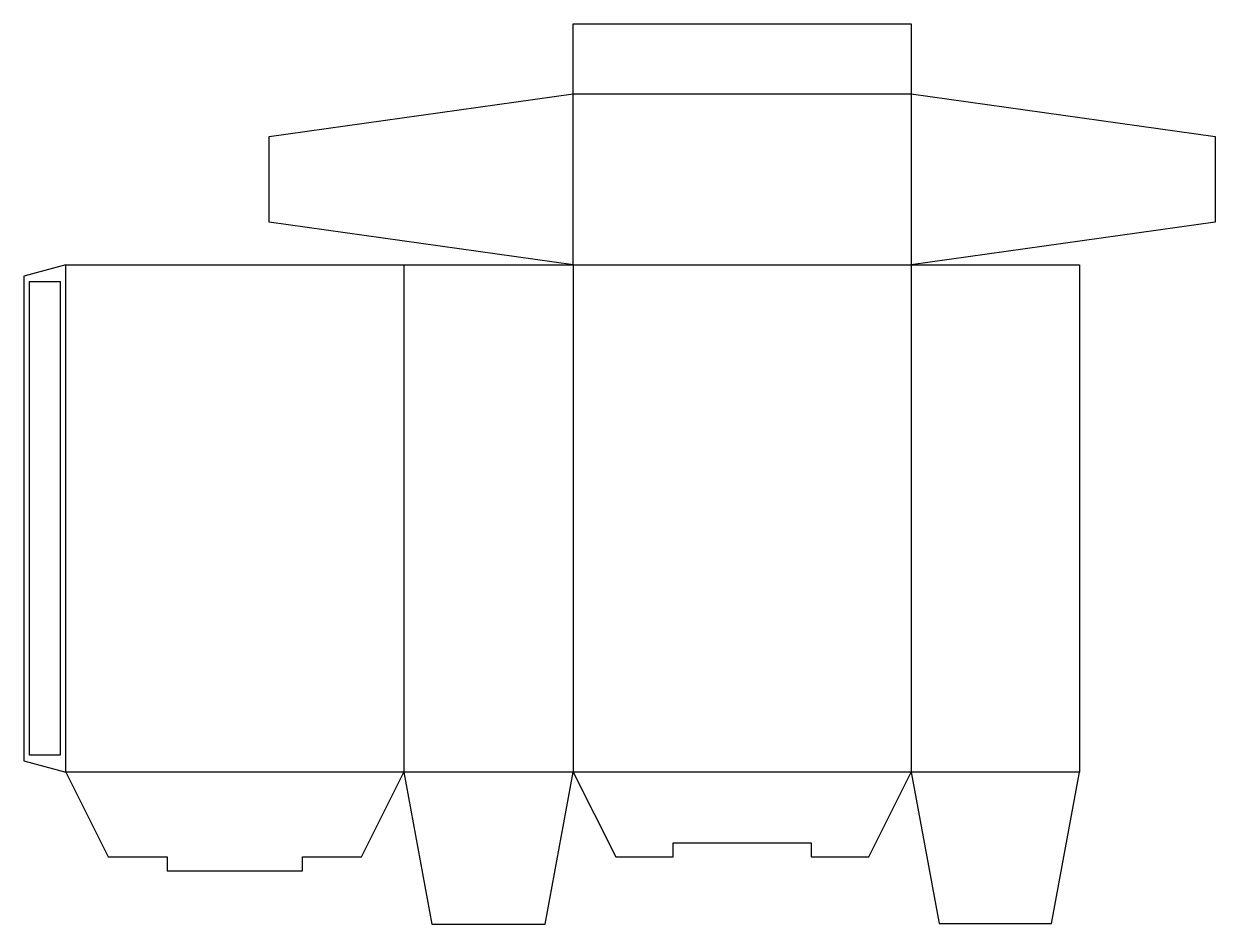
# Model space of a CAD drawing. Header units: millimetres. Extents: x 0 to 425, y 0 to 321.
import ezdxf

# ---------------------------------------------------------------- set-up
doc = ezdxf.new("R2010")
doc.units = ezdxf.units.MM
for name, color, linetype in [('CREASE', 5, 'CONTINUOUS'), ('CUT', 1, 'CONTINUOUS'), ('GLUE', 2, 'CONTINUOUS')]:
    doc.layers.add(name, color=color, linetype=linetype)

msp = doc.modelspace()

# ---------------------------------------------------------------- linework, layer by layer
at = {"layer": 'CREASE'}
for p, q in [((195.9, 235.103), (195.9, 296.003)), ((195.9, 296.003), (316.35, 296.003)), ((316.35, 296.003), (316.35, 235.103)), ((15, 54.202), (15, 235.103)), ((135.45, 235.103), (135.45, 54.202)), ((195.9, 235.103), (195.9, 54.202)), ((195.9, 235.103), (316.35, 235.103)), ((316.35, 235.103), (316.35, 54.202)), ((135.45, 54.202), (15, 54.202)), ((195.9, 54.202), (135.45, 54.202)), ((316.35, 54.202), (195.9, 54.202)), ((376.35, 54.202), (316.35, 54.202))]:
    msp.add_line(p, q, dxfattribs=at)
at = {"layer": 'CUT'}
for p, q in [((195.9, 321.003), (316.35, 321.003)), ((195.9, 296.003), (195.9, 321.003)), ((316.35, 321.003), (316.35, 296.003)), ((87.495, 280.778), (195.9, 296.003)), ((316.35, 296.003), (424.755, 280.778)), ((87.495, 250.328), (87.495, 280.778)), ((424.755, 280.778), (424.755, 250.328)), ((195.9, 235.103), (87.495, 250.328)), ((424.755, 250.328), (316.35, 235.103)), ((15, 235.103), (0, 231.083)), ((15, 235.103), (135.45, 235.103)), ((135.45, 235.103), (195.9, 235.103)), ((316.35, 235.103), (376.35, 235.103)), ((376.35, 235.103), (376.35, 54.202)), ((0, 231.083), (0, 58.222)), ((0, 58.222), (15, 54.202)), ((15, 54.202), (30.112, 23.978)), ((120.337, 23.978), (135.45, 54.202)), ((135.45, 54.202), (145.525, 0)), ((185.825, 0), (195.9, 54.202)), ((195.9, 54.202), (211.013, 23.978)), ((301.237, 23.978), (316.35, 54.202)), ((316.35, 54.202), (326.35, 0.202)), ((366.35, 0.202), (376.35, 54.202)), ((231.535, 23.978), (231.535, 28.978)), ((231.535, 28.978), (280.715, 28.978)), ((280.715, 28.978), (280.715, 23.978)), ((30.112, 23.978), (51.135, 23.978)), ((51.135, 23.978), (51.135, 18.978)), ((99.315, 18.978), (99.315, 23.978)), ((99.315, 23.978), (120.337, 23.978)), ((211.013, 23.978), (231.535, 23.978)), ((280.715, 23.978), (301.237, 23.978)), ((51.135, 18.978), (99.315, 18.978)), ((145.525, 0), (185.825, 0)), ((326.35, 0.202), (366.35, 0.202))]:
    msp.add_line(p, q, dxfattribs=at)
at = {"layer": 'GLUE'}
for p, q in [((2, 229.083), (13, 229.083)), ((2, 60.222), (2, 229.083)), ((13, 229.083), (13, 60.222)), ((13, 60.222), (2, 60.222))]:
    msp.add_line(p, q, dxfattribs=at)

doc.saveas('drawing.dxf')
